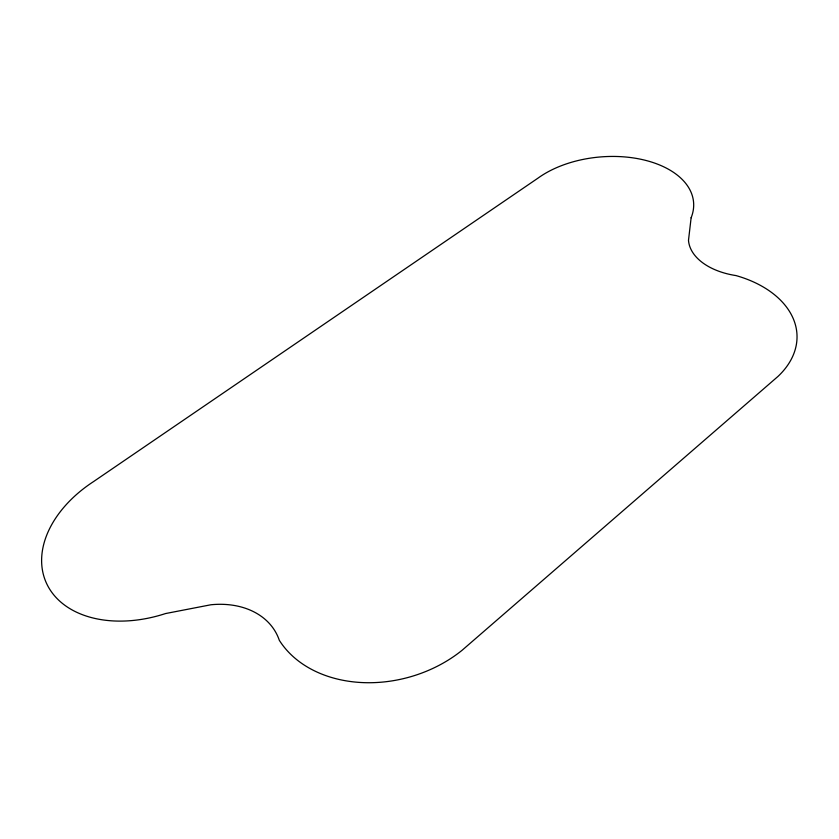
<?xml version="1.0" encoding="UTF-8"?>
<svg xmlns="http://www.w3.org/2000/svg" width="839" height="839" viewBox="0 0 839 839"><rect width="100%" height="100%" fill="white"/><g stroke="black" fill="none" stroke-linecap="round" stroke-linejoin="round"><path stroke-width="1.26" d="M691.126 217.773L688.494 240.342A64.079 38.688 -0.7 0 0 735.992 275.58A103.774 68.116 -1.4 0 1 777.994 376.417L462.132 650.246A118.435 90.853 -15.7 0 1 279.303 640.283A82.704 62.285 -26 0 0 210.872 604.772L165.514 613.561A111.105 76.297 -22.8 0 1 48.096 586.471A111.105 76.297 -22.8 0 1 93.58 481.565L537.998 178.13A89.385 53.109 -4.9 0 1 646.061 160.49A89.385 53.109 -4.9 0 1 691.126 217.773"/></g></svg>
